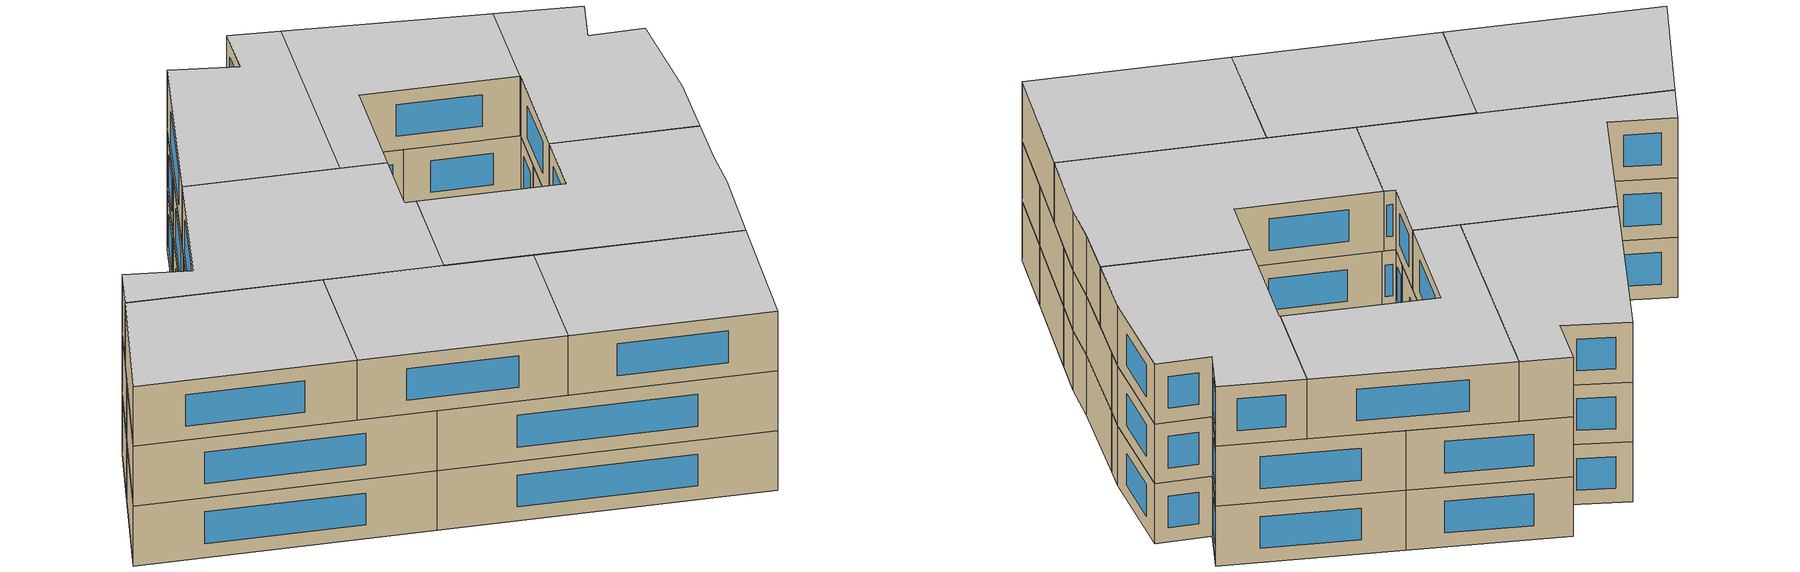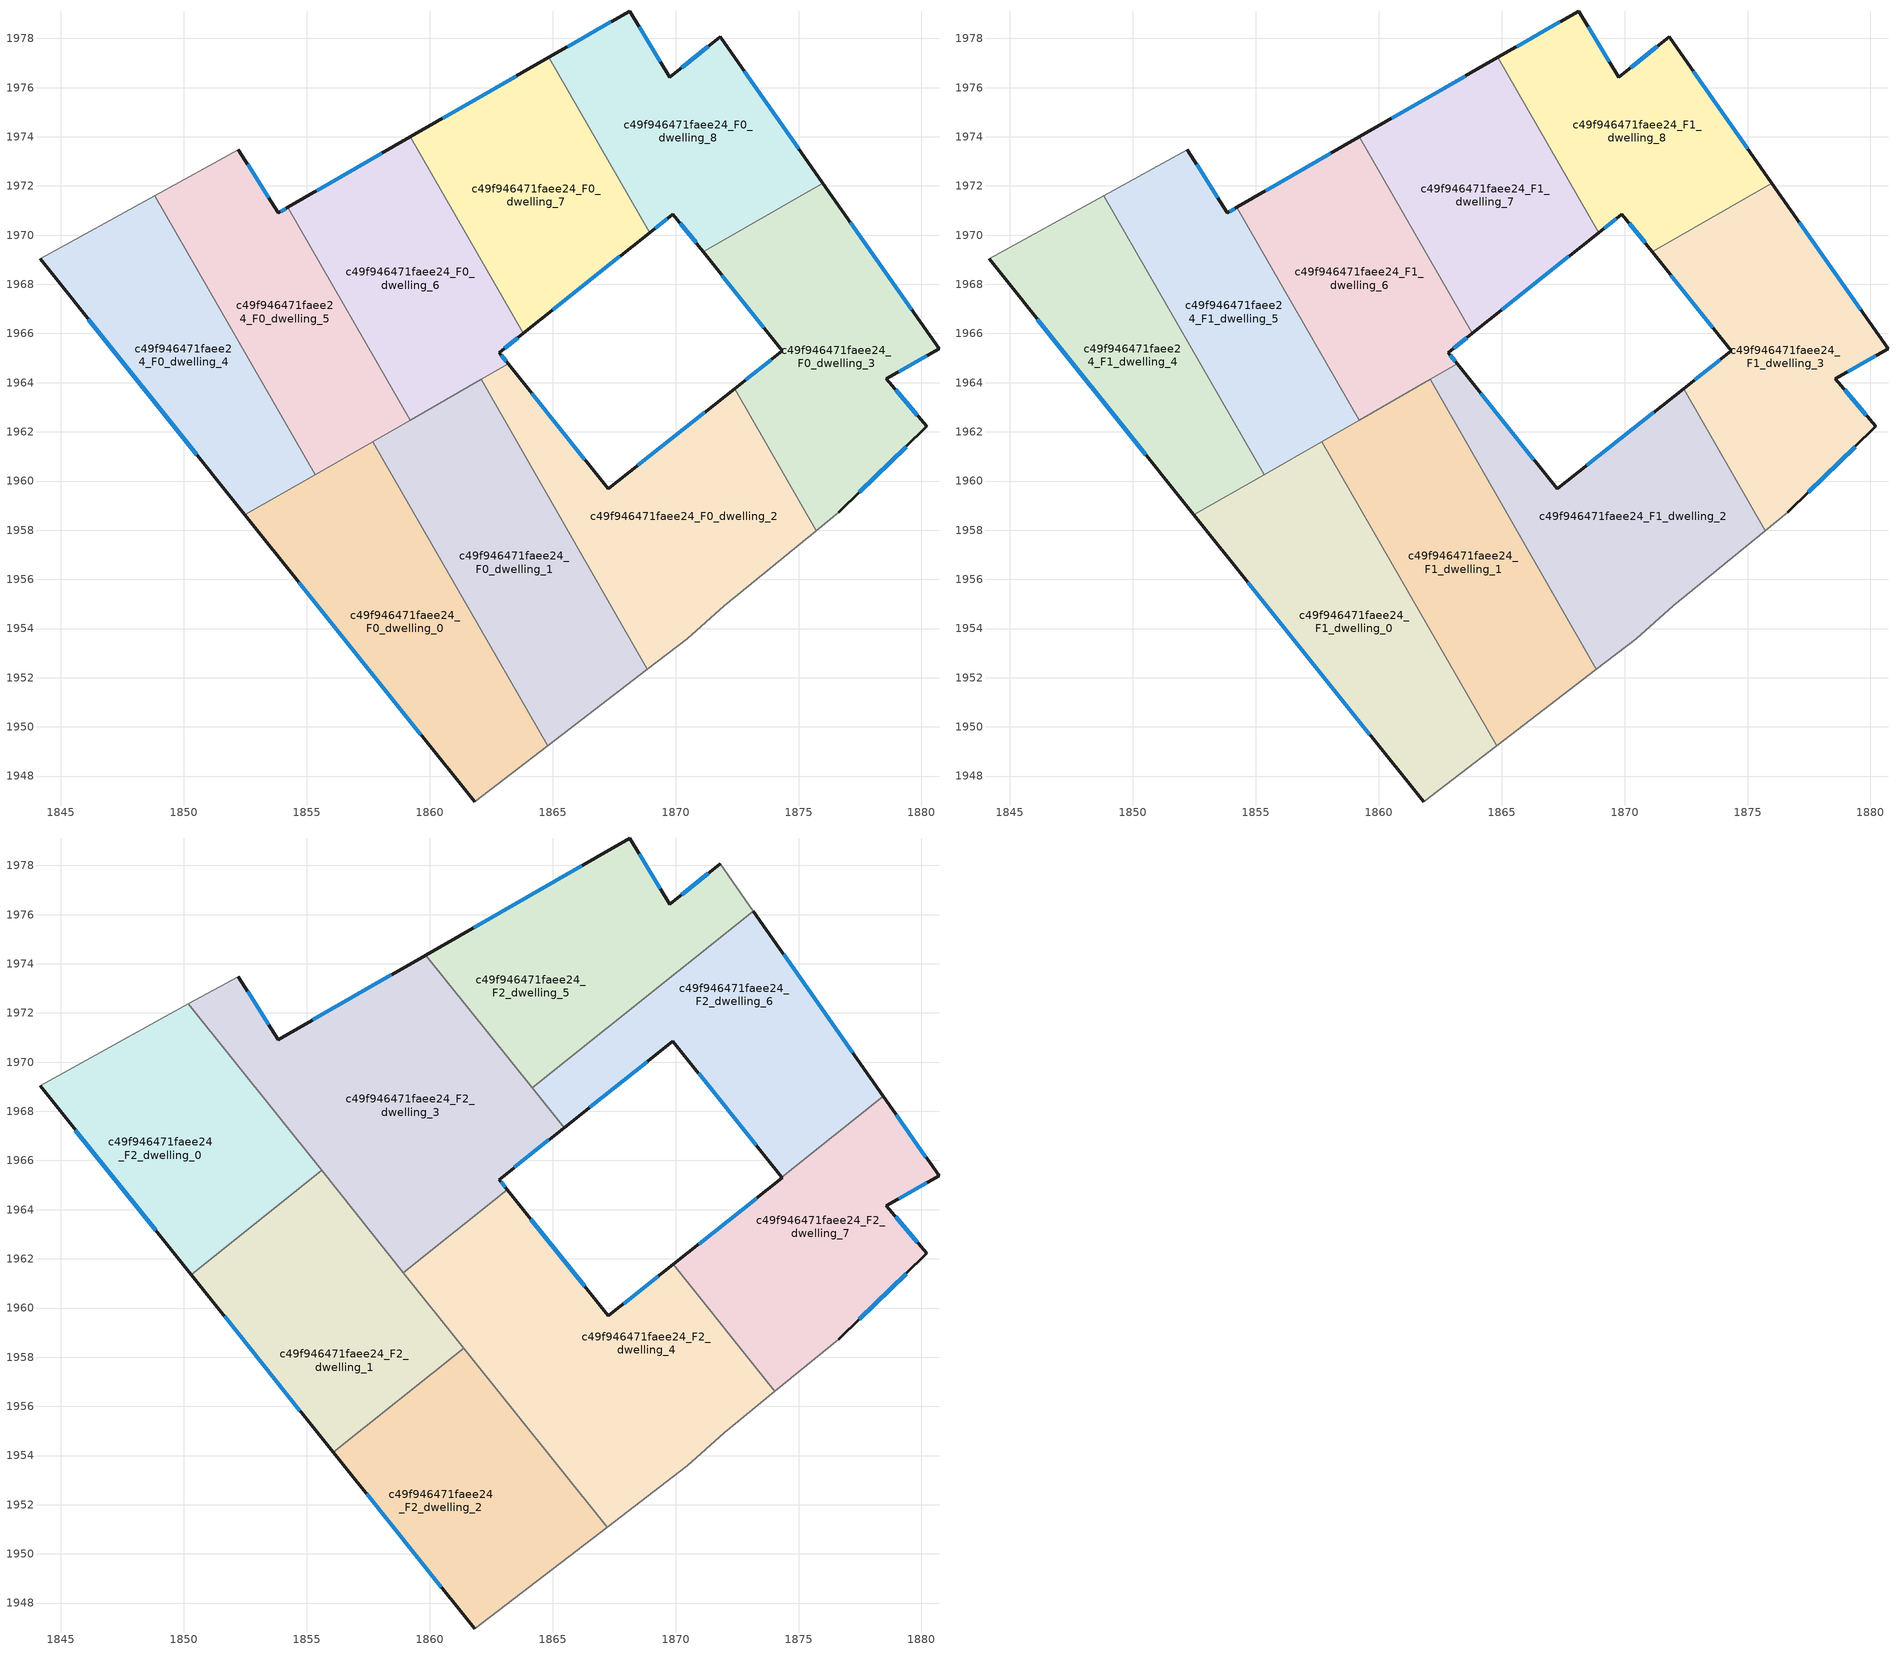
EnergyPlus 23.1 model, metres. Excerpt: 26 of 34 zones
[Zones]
c49f946471faee24_F0_dwelling_0
 floor ground (EU_floor_Construction): 1857.68,1961.6 1864.79,1949.23 1861.83,1946.95 1852.48,1958.62 z0
 wall outside (EU_wall_Construction): 1852.48,1958.62 1861.83,1946.95 z0:3
 wall to c49f946471faee24_F0_dwelling_1 (EU_wall_Construction): 1864.79,1949.23 1857.68,1961.6 z0:3
 wall adiabatic (EU_wall_Construction): 1861.83,1946.95 1864.79,1949.23 z0:3
 wall to c49f946471faee24_F0_dwelling_4 (EU_wall_Construction): 1855.34,1960.26 1852.48,1958.62 z0:3
 wall to c49f946471faee24_F0_dwelling_5 (EU_wall_Construction): 1857.68,1961.6 1855.34,1960.26 z0:3
 window (EU_Window_Construction): 1854.68,1955.88 1859.63,1949.69 z0.7:2.3
c49f946471faee24_F0_dwelling_1
 floor ground (EU_floor_Construction): 1862.09,1964.13 1868.85,1952.35 1864.79,1949.23 1857.68,1961.6 z0
 wall to c49f946471faee24_F0_dwelling_2 (EU_wall_Construction): 1868.85,1952.35 1862.09,1964.13 z0:3
 wall adiabatic (EU_wall_Construction): 1864.79,1949.23 1868.85,1952.35 z0:3
 wall to c49f946471faee24_F0_dwelling_6 (EU_wall_Construction): 1862.09,1964.13 1859.2,1962.48 z0:3
 wall to c49f946471faee24_F0_dwelling_5 (EU_wall_Construction): 1859.2,1962.48 1857.68,1961.6 z0:3
c49f946471faee24_F0_dwelling_2
 floor ground (EU_floor_Construction): 1872.4,1963.75 1875.71,1957.97 1871.98,1954.93 1870.47,1953.59 1868.85,1952.35 1862.09,1964.13 1863.19,1964.77 1867.27,1959.68 z0
 wall outside (EU_wall_Construction): 1872.4,1963.75 1867.27,1959.68 1863.19,1964.77 z0:3
 wall to c49f946471faee24_F0_dwelling_3 (EU_wall_Construction): 1875.71,1957.97 1872.4,1963.75 z0:3
 wall adiabatic (EU_wall_Construction): 1868.85,1952.35 1870.47,1953.59 1871.98,1954.93 1875.71,1957.97 z0:3
 wall to c49f946471faee24_F0_dwelling_6 (EU_wall_Construction): 1863.19,1964.77 1862.09,1964.13 z0:3
 window (EU_Window_Construction): 1866.31,1960.87 1864.15,1963.57 / 1871.19,1962.79 1868.47,1960.63 z0.7:2.3
c49f946471faee24_F0_dwelling_3
 floor ground (EU_floor_Construction): 1875.99,1972.12 1880.71,1965.38 1878.57,1964.17 1880.21,1962.22 1876.63,1958.72 1875.71,1957.97 1872.4,1963.75 1874.34,1965.29 1871.12,1969.32 z0
 wall outside (EU_wall_Construction): 1871.12,1969.32 1874.34,1965.29 1872.4,1963.75 / 1876.63,1958.72 1880.21,1962.22 1878.57,1964.17 1880.71,1965.38 1875.99,1972.12 z0:3
 wall adiabatic (EU_wall_Construction): 1875.71,1957.97 1876.63,1958.72 z0:3
 wall to c49f946471faee24_F0_dwelling_8 (EU_wall_Construction): 1875.99,1972.12 1871.12,1969.32 z0:3
 window (EU_Window_Construction): 1873.89,1964.93 1872.85,1964.11 / 1871.88,1968.38 1873.59,1966.24 / 1879.6,1966.96 1877.1,1970.53 / 1879.07,1964.45 1880.21,1965.1 / 1879.83,1962.68 1878.95,1963.71 / 1877.47,1959.54 1879.37,1961.4 z0.7:2.3
c49f946471faee24_F0_dwelling_4
 floor ground (EU_floor_Construction): 1848.82,1971.61 1855.34,1960.26 1852.48,1958.62 1844.15,1969.04 z0
 wall outside (EU_wall_Construction): 1844.15,1969.04 1852.48,1958.62 z0:3
 wall to c49f946471faee24_F0_dwelling_5 (EU_wall_Construction): 1855.34,1960.26 1848.82,1971.61 z0:3
 wall adiabatic (EU_wall_Construction): 1848.82,1971.61 1844.15,1969.04 z0:3
 window (EU_Window_Construction): 1846.1,1966.59 1850.53,1961.06 z0.7:2.3
c49f946471faee24_F0_dwelling_5
 floor ground (EU_floor_Construction): 1854.23,1971.13 1859.2,1962.47 1855.34,1960.26 1848.82,1971.61 1852.21,1973.48 1853.84,1970.91 z0
 wall outside (EU_wall_Construction): 1854.23,1971.13 1853.84,1970.91 1852.21,1973.48 z0:3
 wall adiabatic (EU_wall_Construction): 1852.21,1973.48 1848.82,1971.61 z0:3
 wall to c49f946471faee24_F0_dwelling_6 (EU_wall_Construction): 1859.2,1962.47 1854.23,1971.13 z0:3
 window (EU_Window_Construction): 1853.46,1971.51 1852.59,1972.88 / 1854.14,1971.08 1853.93,1970.96 z0.7:2.3
c49f946471faee24_F0_dwelling_6
 floor ground (EU_floor_Construction): 1859.22,1974 1863.8,1966.01 1862.82,1965.22 1863.19,1964.77 1859.2,1962.47 1854.23,1971.13 z0
 wall outside (EU_wall_Construction): 1863.19,1964.77 1862.82,1965.22 1863.8,1966.01 / 1859.22,1974 1854.23,1971.13 z0:3
 wall to c49f946471faee24_F0_dwelling_7 (EU_wall_Construction): 1863.8,1966.01 1859.22,1974 z0:3
 window (EU_Window_Construction): 1863.1,1964.87 1862.91,1965.12 / 1858.04,1973.32 1855.4,1971.81 / 1863.05,1965.41 1863.57,1965.82 z0.7:2.3
c49f946471faee24_F0_dwelling_7
 floor ground (EU_floor_Construction): 1864.85,1977.23 1868.94,1970.1 1863.8,1966.01 1859.22,1974 z0
 wall outside (EU_wall_Construction): 1864.85,1977.23 1859.22,1974 / 1863.8,1966.01 1868.94,1970.1 z0:3
 wall to c49f946471faee24_F0_dwelling_8 (EU_wall_Construction): 1868.94,1970.1 1864.85,1977.23 z0:3
 window (EU_Window_Construction): 1863.52,1976.47 1860.54,1974.75 / 1865.01,1966.97 1867.74,1969.14 z0.7:2.3
c49f946471faee24_F0_dwelling_8
 floor ground (EU_floor_Construction): 1871.81,1978.07 1875.99,1972.12 1871.12,1969.32 1869.89,1970.85 1868.94,1970.1 1864.85,1977.23 1868.13,1979.12 1869.76,1976.43 z0
 wall outside (EU_wall_Construction): 1875.99,1972.12 1871.81,1978.07 1869.76,1976.43 1868.13,1979.12 1864.85,1977.23 / 1868.94,1970.1 1869.89,1970.85 1871.12,1969.32 z0:3
 window (EU_Window_Construction): 1875.01,1973.51 1872.79,1976.67 / 1870.18,1970.49 1870.83,1969.68 / 1869.17,1970.27 1869.67,1970.68 / 1867.36,1978.67 1865.62,1977.67 / 1869.38,1977.06 1868.51,1978.48 / 1871.33,1977.68 1870.24,1976.81 z0.7:2.3
c49f946471faee24_F1_dwelling_0
 floor to c49f946471faee24_F0_dwelling_0 (EU_floor_Construction): 1857.68,1961.6 1864.79,1949.23 1861.83,1946.95 1852.48,1958.62 z3
 wall outside (EU_wall_Construction): 1852.48,1958.62 1861.83,1946.95 z3:6
 wall to c49f946471faee24_F1_dwelling_1 (EU_wall_Construction): 1864.79,1949.23 1857.68,1961.6 z3:6
 wall adiabatic (EU_wall_Construction): 1861.83,1946.95 1864.79,1949.23 z3:6
 wall to c49f946471faee24_F1_dwelling_4 (EU_wall_Construction): 1855.34,1960.26 1852.48,1958.62 z3:6
 wall to c49f946471faee24_F1_dwelling_5 (EU_wall_Construction): 1857.68,1961.6 1855.34,1960.26 z3:6
 window (EU_Window_Construction): 1854.68,1955.88 1859.63,1949.69 z3.7:5.3
c49f946471faee24_F1_dwelling_1
 floor to c49f946471faee24_F0_dwelling_1 (EU_floor_Construction): 1862.09,1964.13 1868.85,1952.35 1864.79,1949.23 1857.68,1961.6 z3
 wall to c49f946471faee24_F1_dwelling_2 (EU_wall_Construction): 1868.85,1952.35 1862.09,1964.13 z3:6
 wall adiabatic (EU_wall_Construction): 1864.79,1949.23 1868.85,1952.35 z3:6
 wall to c49f946471faee24_F1_dwelling_6 (EU_wall_Construction): 1862.09,1964.13 1859.2,1962.48 z3:6
 wall to c49f946471faee24_F1_dwelling_5 (EU_wall_Construction): 1859.2,1962.48 1857.68,1961.6 z3:6
c49f946471faee24_F1_dwelling_2
 floor to c49f946471faee24_F0_dwelling_2 (EU_floor_Construction): 1872.4,1963.75 1875.71,1957.97 1871.98,1954.93 1870.47,1953.59 1868.85,1952.35 1862.09,1964.13 1863.19,1964.77 1867.27,1959.68 z3
 wall outside (EU_wall_Construction): 1872.4,1963.75 1867.27,1959.68 1863.19,1964.77 z3:6
 wall to c49f946471faee24_F1_dwelling_3 (EU_wall_Construction): 1875.71,1957.97 1872.4,1963.75 z3:6
 wall adiabatic (EU_wall_Construction): 1868.85,1952.35 1870.47,1953.59 1871.98,1954.93 1875.71,1957.97 z3:6
 wall to c49f946471faee24_F1_dwelling_6 (EU_wall_Construction): 1863.19,1964.77 1862.09,1964.13 z3:6
 window (EU_Window_Construction): 1866.31,1960.87 1864.15,1963.57 / 1871.19,1962.79 1868.47,1960.63 z3.7:5.3
c49f946471faee24_F1_dwelling_3
 floor to c49f946471faee24_F0_dwelling_3 (EU_floor_Construction): 1875.99,1972.12 1880.71,1965.38 1878.57,1964.17 1880.21,1962.22 1876.63,1958.72 1875.71,1957.97 1872.4,1963.75 1874.34,1965.29 1871.12,1969.32 z3
 wall outside (EU_wall_Construction): 1871.12,1969.32 1874.34,1965.29 1872.4,1963.75 / 1876.63,1958.72 1880.21,1962.22 1878.57,1964.17 1880.71,1965.38 1875.99,1972.12 z3:6
 wall adiabatic (EU_wall_Construction): 1875.71,1957.97 1876.63,1958.72 z3:6
 wall to c49f946471faee24_F1_dwelling_8 (EU_wall_Construction): 1875.99,1972.12 1871.12,1969.32 z3:6
 window (EU_Window_Construction): 1873.89,1964.93 1872.85,1964.11 / 1871.88,1968.38 1873.59,1966.24 / 1879.6,1966.96 1877.1,1970.53 / 1879.07,1964.45 1880.21,1965.1 / 1879.83,1962.68 1878.95,1963.71 / 1877.47,1959.54 1879.37,1961.4 z3.7:5.3
c49f946471faee24_F1_dwelling_4
 floor to c49f946471faee24_F0_dwelling_4 (EU_floor_Construction): 1848.82,1971.61 1855.34,1960.26 1852.48,1958.62 1844.15,1969.04 z3
 wall outside (EU_wall_Construction): 1844.15,1969.04 1852.48,1958.62 z3:6
 wall to c49f946471faee24_F1_dwelling_5 (EU_wall_Construction): 1855.34,1960.26 1848.82,1971.61 z3:6
 wall adiabatic (EU_wall_Construction): 1848.82,1971.61 1844.15,1969.04 z3:6
 window (EU_Window_Construction): 1846.1,1966.59 1850.53,1961.06 z3.7:5.3
 ceiling adiabatic (EU_roof_Construction): 1855.34,1960.26 1848.82,1971.61 1844.15,1969.04 1852.48,1958.62 z6
c49f946471faee24_F1_dwelling_5
 floor to c49f946471faee24_F0_dwelling_5 (EU_floor_Construction): 1854.23,1971.13 1859.2,1962.47 1855.34,1960.26 1848.82,1971.61 1852.21,1973.48 1853.84,1970.91 z3
 wall outside (EU_wall_Construction): 1854.23,1971.13 1853.84,1970.91 1852.21,1973.48 z3:6
 wall adiabatic (EU_wall_Construction): 1852.21,1973.48 1848.82,1971.61 z3:6
 wall to c49f946471faee24_F1_dwelling_6 (EU_wall_Construction): 1859.2,1962.47 1854.23,1971.13 z3:6
 window (EU_Window_Construction): 1853.46,1971.51 1852.59,1972.88 / 1854.14,1971.08 1853.93,1970.96 z3.7:5.3
c49f946471faee24_F1_dwelling_6
 floor to c49f946471faee24_F0_dwelling_6 (EU_floor_Construction): 1859.22,1974 1863.8,1966.01 1862.82,1965.22 1863.19,1964.77 1859.2,1962.47 1854.23,1971.13 z3
 wall outside (EU_wall_Construction): 1863.19,1964.77 1862.82,1965.22 1863.8,1966.01 / 1859.22,1974 1854.23,1971.13 z3:6
 wall to c49f946471faee24_F1_dwelling_7 (EU_wall_Construction): 1863.8,1966.01 1859.22,1974 z3:6
 window (EU_Window_Construction): 1863.1,1964.87 1862.91,1965.12 / 1858.04,1973.32 1855.4,1971.81 / 1863.05,1965.41 1863.57,1965.82 z3.7:5.3
c49f946471faee24_F1_dwelling_7
 floor to c49f946471faee24_F0_dwelling_7 (EU_floor_Construction): 1864.85,1977.23 1868.94,1970.1 1863.8,1966.01 1859.22,1974 z3
 wall outside (EU_wall_Construction): 1864.85,1977.23 1859.22,1974 / 1863.8,1966.01 1868.94,1970.1 z3:6
 wall to c49f946471faee24_F1_dwelling_8 (EU_wall_Construction): 1868.94,1970.1 1864.85,1977.23 z3:6
 window (EU_Window_Construction): 1863.52,1976.47 1860.54,1974.75 / 1865.01,1966.97 1867.74,1969.14 z3.7:5.3
c49f946471faee24_F1_dwelling_8
 floor to c49f946471faee24_F0_dwelling_8 (EU_floor_Construction): 1871.81,1978.07 1875.99,1972.12 1871.12,1969.32 1869.89,1970.85 1868.94,1970.1 1864.85,1977.23 1868.13,1979.12 1869.76,1976.43 z3
 wall outside (EU_wall_Construction): 1875.99,1972.12 1871.81,1978.07 1869.76,1976.43 1868.13,1979.12 1864.85,1977.23 / 1868.94,1970.1 1869.89,1970.85 1871.12,1969.32 z3:6
 window (EU_Window_Construction): 1875.01,1973.51 1872.79,1976.67 / 1870.18,1970.49 1870.83,1969.68 / 1869.17,1970.27 1869.67,1970.68 / 1867.36,1978.67 1865.62,1977.67 / 1869.38,1977.06 1868.51,1978.48 / 1871.33,1977.68 1870.24,1976.81 z3.7:5.3
c49f946471faee24_F2_dwelling_0
 floor adiabatic (EU_floor_Construction): 1848.82,1971.61 1853.32,1963.77 1850.3,1961.35 1844.15,1969.04 z6
 floor to c49f946471faee24_F1_dwelling_5 (EU_floor_Construction): 1850.18,1972.37 1855.6,1965.6 1853.32,1963.77 1848.82,1971.61 z6
 wall outside (EU_wall_Construction): 1844.15,1969.04 1850.3,1961.35 z6:9
 wall to c49f946471faee24_F2_dwelling_1 (EU_wall_Construction): 1850.3,1961.35 1855.6,1965.6 z6:9
 wall adiabatic (EU_wall_Construction): 1850.18,1972.37 1844.15,1969.04 z6:9
 wall to c49f946471faee24_F2_dwelling_3 (EU_wall_Construction): 1855.6,1965.6 1850.18,1972.37 z6:9
 window (EU_Window_Construction): 1845.59,1967.23 1848.85,1963.16 z6.7:8.3
 ceiling to c49f946471faee24_F3_dwelling_0 (EU_floor_Construction): 1855.6,1965.6 1850.18,1972.37 1844.15,1969.04 1850.3,1961.35 z9
c49f946471faee24_F2_dwelling_1
 floor to c49f946471faee24_F1_dwelling_5 (EU_floor_Construction): 1855.6,1965.6 1858.45,1962.04 1855.34,1960.26 1853.32,1963.77 z6
 floor to c49f946471faee24_F1_dwelling_0 (EU_floor_Construction): 1857.68,1961.6 1860.12,1957.36 1856.08,1954.12 1852.48,1958.62 z6
 floor adiabatic (EU_floor_Construction): 1853.32,1963.77 1855.34,1960.26 1852.48,1958.62 1850.3,1961.35 z6
 floor to c49f946471faee24_F1_dwelling_1 (EU_floor_Construction): 1858.45,1962.04 1861.38,1958.37 1860.12,1957.36 1857.68,1961.6 z6
 wall outside (EU_wall_Construction): 1850.3,1961.35 1856.08,1954.12 z6:9
 wall to c49f946471faee24_F2_dwelling_2 (EU_wall_Construction): 1856.08,1954.12 1861.39,1958.37 z6:9
 wall to c49f946471faee24_F2_dwelling_4 (EU_wall_Construction): 1861.39,1958.37 1858.93,1961.44 z6:9
 wall to c49f946471faee24_F2_dwelling_3 (EU_wall_Construction): 1858.93,1961.44 1855.6,1965.6 z6:9
 window (EU_Window_Construction): 1851.65,1959.65 1854.72,1955.82 z6.7:8.3
 ceiling to c49f946471faee24_F3_dwelling_1 (EU_floor_Construction): 1861.39,1958.37 1855.6,1965.6 1850.3,1961.35 1856.08,1954.12 z9
c49f946471faee24_F2_dwelling_2
 floor to c49f946471faee24_F1_dwelling_0 (EU_floor_Construction): 1860.12,1957.36 1864.79,1949.23 1861.83,1946.95 1856.08,1954.12 z6
 floor to c49f946471faee24_F1_dwelling_1 (EU_floor_Construction): 1861.38,1958.37 1867.21,1951.09 1864.79,1949.23 1860.12,1957.36 z6
 wall outside (EU_wall_Construction): 1856.08,1954.12 1861.83,1946.95 z6:9
 wall adiabatic (EU_wall_Construction): 1861.83,1946.95 1867.21,1951.09 z6:9
 wall to c49f946471faee24_F2_dwelling_4 (EU_wall_Construction): 1867.21,1951.09 1861.39,1958.37 z6:9
 window (EU_Window_Construction): 1857.43,1952.44 1860.48,1948.63 z6.7:8.3
 ceiling to c49f946471faee24_F3_dwelling_2 (EU_floor_Construction): 1867.21,1951.09 1861.39,1958.37 1856.08,1954.12 1861.83,1946.95 z9
c49f946471faee24_F2_dwelling_3
 floor to c49f946471faee24_F1_dwelling_6 (EU_floor_Construction): 1859.22,1974 1863.8,1966.01 1862.82,1965.22 1863.15,1964.82 1862.81,1964.55 1859.2,1962.47 1854.23,1971.13 z6
 floor to c49f946471faee24_F1_dwelling_7 (EU_floor_Construction): 1859.84,1974.36 1865.46,1967.33 1863.8,1966.01 1859.22,1974 z6
 floor to c49f946471faee24_F1_dwelling_1 (EU_floor_Construction): 1862.09,1964.13 1862.15,1964.02 1858.93,1961.44 1858.44,1962.04 z6
 floor to c49f946471faee24_F1_dwelling_5 (EU_floor_Construction): 1854.23,1971.13 1859.2,1962.48 1858.45,1962.04 1850.18,1972.37 1852.21,1973.48 1853.84,1970.91 z6
 floor to c49f946471faee24_F1_dwelling_2 (EU_floor_Construction): 1862.81,1964.55 1862.15,1964.02 1862.09,1964.13 z6
 wall outside (EU_wall_Construction): 1863.15,1964.82 1862.82,1965.22 1865.46,1967.33 / 1859.84,1974.36 1853.84,1970.91 1852.21,1973.48 z6:9
 wall to c49f946471faee24_F2_dwelling_4 (EU_wall_Construction): 1858.93,1961.44 1863.15,1964.82 z6:9
 wall adiabatic (EU_wall_Construction): 1852.21,1973.48 1850.18,1972.37 z6:9
 wall to c49f946471faee24_F2_dwelling_5 (EU_wall_Construction): 1864.17,1968.95 1859.84,1974.36 z6:9
 wall to c49f946471faee24_F2_dwelling_6 (EU_wall_Construction): 1865.46,1967.33 1864.17,1968.95 z6:9
 window (EU_Window_Construction): 1863.07,1964.91 1862.9,1965.13 / 1853.46,1971.51 1852.59,1972.88 / 1858.43,1973.55 1855.25,1971.72 / 1863.44,1965.72 1864.84,1966.83 z6.7:8.3
 ceiling to c49f946471faee24_F3_dwelling_3 (EU_floor_Construction): 1863.15,1964.82 1862.82,1965.22 1865.46,1967.33 1859.84,1974.36 1853.84,1970.91 1852.21,1973.48 1850.18,1972.37 1858.93,1961.44 z9
c49f946471faee24_F2_dwelling_4
 floor to c49f946471faee24_F1_dwelling_1 (EU_floor_Construction): 1862.15,1964.02 1868.85,1952.35 1867.21,1951.09 1858.93,1961.44 z6
 floor to c49f946471faee24_F1_dwelling_2 (EU_floor_Construction): 1869.91,1961.77 1874.04,1956.61 1871.98,1954.93 1870.47,1953.59 1868.85,1952.35 1862.15,1964.02 1862.81,1964.55 1863.19,1964.77 1867.27,1959.68 z6
 floor to c49f946471faee24_F1_dwelling_6 (EU_floor_Construction): 1863.15,1964.82 1863.19,1964.77 1862.81,1964.55 z6
 wall outside (EU_wall_Construction): 1869.91,1961.77 1867.27,1959.68 1863.15,1964.82 z6:9
 wall adiabatic (EU_wall_Construction): 1867.21,1951.09 1870.47,1953.59 1871.98,1954.93 1874.04,1956.61 z6:9
 wall to c49f946471faee24_F2_dwelling_7 (EU_wall_Construction): 1874.04,1956.61 1869.91,1961.77 z6:9
 window (EU_Window_Construction): 1866.3,1960.88 1864.12,1963.61 / 1869.29,1961.28 1867.89,1960.17 z6.7:8.3
 ceiling to c49f946471faee24_F3_dwelling_4 (EU_floor_Construction): 1870.47,1953.59 1871.98,1954.93 1874.04,1956.61 1869.91,1961.77 1867.27,1959.68 1863.15,1964.82 1858.93,1961.44 1867.21,1951.09 z9
c49f946471faee24_F2_dwelling_5
 floor to c49f946471faee24_F1_dwelling_7 (EU_floor_Construction): 1864.85,1977.23 1867.89,1971.93 1864.17,1968.95 1859.84,1974.36 z6
 floor to c49f946471faee24_F1_dwelling_8 (EU_floor_Construction): 1871.81,1978.07 1873.16,1976.15 1867.89,1971.93 1864.85,1977.23 1868.13,1979.12 1869.76,1976.43 z6
 wall outside (EU_wall_Construction): 1871.81,1978.07 1869.76,1976.43 1868.13,1979.12 1859.84,1974.36 z6:9
 wall to c49f946471faee24_F2_dwelling_6 (EU_wall_Construction): 1864.17,1968.95 1873.16,1976.15 z6:9
 wall adiabatic (EU_wall_Construction): 1873.16,1976.15 1871.81,1978.07 z6:9
 window (EU_Window_Construction): 1866.19,1978 1861.79,1975.47 / 1869.38,1977.06 1868.51,1978.48 / 1871.33,1977.68 1870.24,1976.81 z6.7:8.3
 ceiling to c49f946471faee24_F3_dwelling_5 (EU_floor_Construction): 1873.16,1976.15 1871.81,1978.07 1869.76,1976.43 1868.13,1979.12 1859.84,1974.36 1864.17,1968.95 z9
c49f946471faee24_F2_dwelling_6
 floor to c49f946471faee24_F1_dwelling_8 (EU_floor_Construction): 1873.16,1976.15 1875.99,1972.12 1871.12,1969.32 1869.89,1970.85 1868.94,1970.1 1867.89,1971.93 z6
 floor to c49f946471faee24_F1_dwelling_3 (EU_floor_Construction): 1875.99,1972.12 1878.44,1968.62 1874.32,1965.32 1871.12,1969.32 z6
 floor to c49f946471faee24_F1_dwelling_7 (EU_floor_Construction): 1867.89,1971.93 1868.94,1970.1 1865.46,1967.33 1864.17,1968.95 z6
 wall outside (EU_wall_Construction): 1865.46,1967.33 1869.89,1970.85 1874.32,1965.32 / 1878.44,1968.62 1873.16,1976.15 z6:9
 wall to c49f946471faee24_F2_dwelling_7 (EU_wall_Construction): 1874.32,1965.32 1878.44,1968.62 z6:9
 window (EU_Window_Construction): 1866.5,1968.16 1868.85,1970.03 / 1877.2,1970.39 1874.4,1974.38 / 1870.93,1969.56 1873.28,1966.62 z6.7:8.3
 ceiling to c49f946471faee24_F3_dwelling_6 (EU_floor_Construction): 1878.44,1968.62 1873.16,1976.15 1864.17,1968.95 1865.46,1967.33 1869.89,1970.85 1874.32,1965.32 z9
c49f946471faee24_F2_dwelling_7
 floor to c49f946471faee24_F1_dwelling_2 (EU_floor_Construction): 1872.4,1963.75 1875.71,1957.97 1874.04,1956.61 1869.91,1961.77 z6
 floor to c49f946471faee24_F1_dwelling_3 (EU_floor_Construction): 1878.44,1968.62 1880.71,1965.38 1878.57,1964.17 1880.21,1962.22 1876.63,1958.72 1875.71,1957.97 1872.4,1963.75 1874.34,1965.29 1874.32,1965.32 z6
 wall outside (EU_wall_Construction): 1876.63,1958.72 1880.21,1962.22 1878.57,1964.17 1880.71,1965.38 1878.44,1968.62 / 1874.32,1965.32 1874.34,1965.29 1869.91,1961.77 z6:9
 wall adiabatic (EU_wall_Construction): 1874.04,1956.61 1876.63,1958.72 z6:9
 window (EU_Window_Construction): 1877.47,1959.54 1879.37,1961.4 / 1873.3,1964.47 1870.95,1962.6 / 1880.18,1966.14 1878.98,1967.86 / 1879.07,1964.45 1880.21,1965.1 / 1879.83,1962.68 1878.95,1963.71 z6.7:8.3
 ceiling to c49f946471faee24_F3_dwelling_7 (EU_floor_Construction): 1876.63,1958.72 1880.21,1962.22 1878.57,1964.17 1880.71,1965.38 1878.44,1968.62 1874.32,1965.32 1874.34,1965.29 1869.91,1961.77 1874.04,1956.61 z9
[Building]
EU S2 Campaign: North Axis=0; Terrain=City; Solar Distribution=FullExterior
[Site:Location]
Budapest.Ferenc.Liszt.Intl.AP: Latitude=47.437; Longitude=19.256; Time Zone=1; Elevation=185
[SizingPeriod:WeatherFileDays]
AnnualSizingPeriod: Begin Month=1; Begin Day of Month=1; End Month=12; End Day of Month=31; Day of Week for Start Day=Monday; Use Weather File Daylight Saving Period=No; Use Weather File Rain and Snow Indicators=No
[MATERIAL]
EU_InternalMass_Material: Roughness=MediumRough; Thickness=0.1; Conductivity=1; Density=1800; Specific Heat=900; Thermal Absorptance=0.9; Solar Absorptance=0.7; Visible Absorptance=0.7
[MATERIAL:NOMASS] Roughness=MediumRough; Thermal Absorptance=0.9; Solar Absorptance=0.7; Visible Absorptance=0.7
Name | Thermal Resistance
EU_wall_NoMass | 0.832559
EU_roof_NoMass | 1.39638
EU_floor_NoMass | 0.872794
[WINDOWMATERIAL:SIMPLEGLAZINGSYSTEM]
EU_Window_SimpleGlazing: UFactor=2.79869; Solar Heat Gain Coefficient=0.75; Visible Transmittance=0.75
[CONSTRUCTION]
EU_wall_Construction: EU_wall_NoMass
EU_roof_Construction: EU_roof_NoMass
EU_floor_Construction: EU_floor_NoMass
EU_Window_Construction: EU_Window_SimpleGlazing
EU_InternalMass_Construction: EU_InternalMass_Material
[ZONE] Type=1; Multiplier=1; Ceiling Height=autocalculate; Floor Area=autocalculate; Part of Total Floor Area=Yes
Name | Volume
c49f946471faee24_F0_dwelling_0; c49f946471faee24_F1_dwelling_0 | 212.227
c49f946471faee24_F2_dwelling_0 | 188.648
c49f946471faee24_F0_dwelling_1; c49f946471faee24_F1_dwelling_1 | 212.236
c49f946471faee24_F2_dwelling_1 | 188.671
c49f946471faee24_F0_dwelling_2; c49f946471faee24_F1_dwelling_2 | 212.252
c49f946471faee24_F2_dwelling_2 | 188.664
c49f946471faee24_F0_dwelling_3; c49f946471faee24_F1_dwelling_3 | 212.229
c49f946471faee24_F2_dwelling_3 | 282.994
c49f946471faee24_F0_dwelling_4; c49f946471faee24_F1_dwelling_4 | 169.808
c49f946471faee24_F2_dwelling_4 | 283.001
c49f946471faee24_F0_dwelling_5; c49f946471faee24_F1_dwelling_5 | 169.803
c49f946471faee24_F2_dwelling_5 | 188.65
c49f946471faee24_F0_dwelling_6; c49f946471faee24_F1_dwelling_6 | 169.793
c49f946471faee24_F2_dwelling_6 | 188.66
c49f946471faee24_F0_dwelling_7; c49f946471faee24_F1_dwelling_7 | 169.799
c49f946471faee24_F2_dwelling_7 | 188.652
c49f946471faee24_F0_dwelling_8; c49f946471faee24_F1_dwelling_8 | 169.783
[INTERNALMASS] Construction=EU_InternalMass_Construction
Name | Zone or ZoneList | Surface Area
c49f946471faee24_F0_dwelling_0_EU_InternalMass | c49f946471faee24_F0_dwelling_0 | 70.7425
c49f946471faee24_F0_dwelling_1_EU_InternalMass | c49f946471faee24_F0_dwelling_1 | 70.7455
c49f946471faee24_F0_dwelling_2_EU_InternalMass | c49f946471faee24_F0_dwelling_2 | 70.7506
c49f946471faee24_F0_dwelling_3_EU_InternalMass | c49f946471faee24_F0_dwelling_3 | 70.7429
c49f946471faee24_F0_dwelling_4_EU_InternalMass | c49f946471faee24_F0_dwelling_4 | 56.6026
c49f946471faee24_F0_dwelling_5_EU_InternalMass | c49f946471faee24_F0_dwelling_5 | 56.6008
c49f946471faee24_F0_dwelling_6_EU_InternalMass | c49f946471faee24_F0_dwelling_6 | 56.5978
c49f946471faee24_F0_dwelling_7_EU_InternalMass | c49f946471faee24_F0_dwelling_7 | 56.5996
c49f946471faee24_F0_dwelling_8_EU_InternalMass | c49f946471faee24_F0_dwelling_8 | 56.5944
c49f946471faee24_F1_dwelling_0_EU_InternalMass | c49f946471faee24_F1_dwelling_0 | 70.7425
c49f946471faee24_F1_dwelling_1_EU_InternalMass | c49f946471faee24_F1_dwelling_1 | 70.7455
c49f946471faee24_F1_dwelling_2_EU_InternalMass | c49f946471faee24_F1_dwelling_2 | 70.7506
c49f946471faee24_F1_dwelling_3_EU_InternalMass | c49f946471faee24_F1_dwelling_3 | 70.7429
c49f946471faee24_F1_dwelling_4_EU_InternalMass | c49f946471faee24_F1_dwelling_4 | 56.6026
c49f946471faee24_F1_dwelling_5_EU_InternalMass | c49f946471faee24_F1_dwelling_5 | 56.6008
c49f946471faee24_F1_dwelling_6_EU_InternalMass | c49f946471faee24_F1_dwelling_6 | 56.5978
c49f946471faee24_F1_dwelling_7_EU_InternalMass | c49f946471faee24_F1_dwelling_7 | 56.5996
c49f946471faee24_F1_dwelling_8_EU_InternalMass | c49f946471faee24_F1_dwelling_8 | 56.5944
c49f946471faee24_F2_dwelling_0_EU_InternalMass | c49f946471faee24_F2_dwelling_0 | 62.8829
c49f946471faee24_F2_dwelling_1_EU_InternalMass | c49f946471faee24_F2_dwelling_1 | 62.8903
c49f946471faee24_F2_dwelling_2_EU_InternalMass | c49f946471faee24_F2_dwelling_2 | 62.8881
c49f946471faee24_F2_dwelling_3_EU_InternalMass | c49f946471faee24_F2_dwelling_3 | 94.3314
c49f946471faee24_F2_dwelling_4_EU_InternalMass | c49f946471faee24_F2_dwelling_4 | 94.3338
c49f946471faee24_F2_dwelling_5_EU_InternalMass | c49f946471faee24_F2_dwelling_5 | 62.8832
c49f946471faee24_F2_dwelling_6_EU_InternalMass | c49f946471faee24_F2_dwelling_6 | 62.8865
c49f946471faee24_F2_dwelling_7_EU_InternalMass | c49f946471faee24_F2_dwelling_7 | 62.8842
[OTHEREQUIPMENT] Fuel Type=Electricity; Design Level Calculation Method=Watts/Area; Power per Zone Floor Area=1; Fraction Latent=0; Fraction Radiant=0; Fraction Lost=0; Carbon Dioxide Generation Rate=0; EndUse Subcategory=EU_Step8_InternalGains
Name | Zone or ZoneList or Space or SpaceList | Schedule
EU_Step8_InternalGain_c49f946471faee24_F0_dwelling_0_f000 | c49f946471faee24_F0_dwelling_0 | EU_Step8_GainSchedule_c49f946471faee24_F0_dwelling_0_f000
EU_Step8_InternalGain_c49f946471faee24_F0_dwelling_1_f000 | c49f946471faee24_F0_dwelling_1 | EU_Step8_GainSchedule_c49f946471faee24_F0_dwelling_1_f000
EU_Step8_InternalGain_c49f946471faee24_F0_dwelling_2_f000 | c49f946471faee24_F0_dwelling_2 | EU_Step8_GainSchedule_c49f946471faee24_F0_dwelling_2_f000
EU_Step8_InternalGain_c49f946471faee24_F0_dwelling_3_f000 | c49f946471faee24_F0_dwelling_3 | EU_Step8_GainSchedule_c49f946471faee24_F0_dwelling_3_f000
EU_Step8_InternalGain_c49f946471faee24_F0_dwelling_4_f000 | c49f946471faee24_F0_dwelling_4 | EU_Step8_GainSchedule_c49f946471faee24_F0_dwelling_4_f000
EU_Step8_InternalGain_c49f946471faee24_F0_dwelling_5_f000 | c49f946471faee24_F0_dwelling_5 | EU_Step8_GainSchedule_c49f946471faee24_F0_dwelling_5_f000
EU_Step8_InternalGain_c49f946471faee24_F0_dwelling_6_f000 | c49f946471faee24_F0_dwelling_6 | EU_Step8_GainSchedule_c49f946471faee24_F0_dwelling_6_f000
EU_Step8_InternalGain_c49f946471faee24_F0_dwelling_7_f000 | c49f946471faee24_F0_dwelling_7 | EU_Step8_GainSchedule_c49f946471faee24_F0_dwelling_7_f000
EU_Step8_InternalGain_c49f946471faee24_F0_dwelling_8_f000 | c49f946471faee24_F0_dwelling_8 | EU_Step8_GainSchedule_c49f946471faee24_F0_dwelling_8_f000
EU_Step8_InternalGain_c49f946471faee24_F1_dwelling_0_f000 | c49f946471faee24_F1_dwelling_0 | EU_Step8_GainSchedule_c49f946471faee24_F1_dwelling_0_f000
EU_Step8_InternalGain_c49f946471faee24_F1_dwelling_1_f000 | c49f946471faee24_F1_dwelling_1 | EU_Step8_GainSchedule_c49f946471faee24_F1_dwelling_1_f000
EU_Step8_InternalGain_c49f946471faee24_F1_dwelling_2_f000 | c49f946471faee24_F1_dwelling_2 | EU_Step8_GainSchedule_c49f946471faee24_F1_dwelling_2_f000
EU_Step8_InternalGain_c49f946471faee24_F1_dwelling_3_f000 | c49f946471faee24_F1_dwelling_3 | EU_Step8_GainSchedule_c49f946471faee24_F1_dwelling_3_f000
EU_Step8_InternalGain_c49f946471faee24_F1_dwelling_4_f000 | c49f946471faee24_F1_dwelling_4 | EU_Step8_GainSchedule_c49f946471faee24_F1_dwelling_4_f000
EU_Step8_InternalGain_c49f946471faee24_F1_dwelling_5_f000 | c49f946471faee24_F1_dwelling_5 | EU_Step8_GainSchedule_c49f946471faee24_F1_dwelling_5_f000
EU_Step8_InternalGain_c49f946471faee24_F1_dwelling_6_f000 | c49f946471faee24_F1_dwelling_6 | EU_Step8_GainSchedule_c49f946471faee24_F1_dwelling_6_f000
EU_Step8_InternalGain_c49f946471faee24_F1_dwelling_7_f000 | c49f946471faee24_F1_dwelling_7 | EU_Step8_GainSchedule_c49f946471faee24_F1_dwelling_7_f000
EU_Step8_InternalGain_c49f946471faee24_F1_dwelling_8_f000 | c49f946471faee24_F1_dwelling_8 | EU_Step8_GainSchedule_c49f946471faee24_F1_dwelling_8_f000
EU_Step8_InternalGain_c49f946471faee24_F2_dwelling_0_f000 | c49f946471faee24_F2_dwelling_0 | EU_Step8_GainSchedule_c49f946471faee24_F2_dwelling_0_f000
EU_Step8_InternalGain_c49f946471faee24_F2_dwelling_1_f000 | c49f946471faee24_F2_dwelling_1 | EU_Step8_GainSchedule_c49f946471faee24_F2_dwelling_1_f000
EU_Step8_InternalGain_c49f946471faee24_F2_dwelling_2_f000 | c49f946471faee24_F2_dwelling_2 | EU_Step8_GainSchedule_c49f946471faee24_F2_dwelling_2_f000
EU_Step8_InternalGain_c49f946471faee24_F2_dwelling_3_f000 | c49f946471faee24_F2_dwelling_3 | EU_Step8_GainSchedule_c49f946471faee24_F2_dwelling_3_f000
EU_Step8_InternalGain_c49f946471faee24_F2_dwelling_4_f000 | c49f946471faee24_F2_dwelling_4 | EU_Step8_GainSchedule_c49f946471faee24_F2_dwelling_4_f000
EU_Step8_InternalGain_c49f946471faee24_F2_dwelling_5_f000 | c49f946471faee24_F2_dwelling_5 | EU_Step8_GainSchedule_c49f946471faee24_F2_dwelling_5_f000
EU_Step8_InternalGain_c49f946471faee24_F2_dwelling_6_f000 | c49f946471faee24_F2_dwelling_6 | EU_Step8_GainSchedule_c49f946471faee24_F2_dwelling_6_f000
EU_Step8_InternalGain_c49f946471faee24_F2_dwelling_7_f000 | c49f946471faee24_F2_dwelling_7 | EU_Step8_GainSchedule_c49f946471faee24_F2_dwelling_7_f000
[ZONEVENTILATION:DESIGNFLOWRATE] Schedule=EU_AlwaysOn; Design Flow Rate Calculation Method=AirChanges/Hour; Air Changes per Hour=0.475469; Ventilation Type=Natural; Fan Pressure Rise=0; Fan Total Efficiency=1; Constant Term Coefficient=1; Temperature Term Coefficient=0; Velocity Term Coefficient=0; Velocity Squared Term Coefficient=0; Minimum Indoor Temperature=-100; Maximum Indoor Temperature=100; Delta Temperature=-100; Minimum Outdoor Temperature=-100; Maximum Outdoor Temperature=100; Maximum Wind Speed=40
Name | Zone or ZoneList or Space or SpaceList
EU_ConstantAir_c49f946471faee24_F0_dwelling_0 | c49f946471faee24_F0_dwelling_0
EU_ConstantAir_c49f946471faee24_F0_dwelling_1 | c49f946471faee24_F0_dwelling_1
EU_ConstantAir_c49f946471faee24_F0_dwelling_2 | c49f946471faee24_F0_dwelling_2
EU_ConstantAir_c49f946471faee24_F0_dwelling_3 | c49f946471faee24_F0_dwelling_3
EU_ConstantAir_c49f946471faee24_F0_dwelling_4 | c49f946471faee24_F0_dwelling_4
EU_ConstantAir_c49f946471faee24_F0_dwelling_5 | c49f946471faee24_F0_dwelling_5
EU_ConstantAir_c49f946471faee24_F0_dwelling_6 | c49f946471faee24_F0_dwelling_6
EU_ConstantAir_c49f946471faee24_F0_dwelling_7 | c49f946471faee24_F0_dwelling_7
EU_ConstantAir_c49f946471faee24_F0_dwelling_8 | c49f946471faee24_F0_dwelling_8
EU_ConstantAir_c49f946471faee24_F1_dwelling_0 | c49f946471faee24_F1_dwelling_0
EU_ConstantAir_c49f946471faee24_F1_dwelling_1 | c49f946471faee24_F1_dwelling_1
EU_ConstantAir_c49f946471faee24_F1_dwelling_2 | c49f946471faee24_F1_dwelling_2
EU_ConstantAir_c49f946471faee24_F1_dwelling_3 | c49f946471faee24_F1_dwelling_3
EU_ConstantAir_c49f946471faee24_F1_dwelling_4 | c49f946471faee24_F1_dwelling_4
EU_ConstantAir_c49f946471faee24_F1_dwelling_5 | c49f946471faee24_F1_dwelling_5
EU_ConstantAir_c49f946471faee24_F1_dwelling_6 | c49f946471faee24_F1_dwelling_6
EU_ConstantAir_c49f946471faee24_F1_dwelling_7 | c49f946471faee24_F1_dwelling_7
EU_ConstantAir_c49f946471faee24_F1_dwelling_8 | c49f946471faee24_F1_dwelling_8
EU_ConstantAir_c49f946471faee24_F2_dwelling_0 | c49f946471faee24_F2_dwelling_0
EU_ConstantAir_c49f946471faee24_F2_dwelling_1 | c49f946471faee24_F2_dwelling_1
EU_ConstantAir_c49f946471faee24_F2_dwelling_2 | c49f946471faee24_F2_dwelling_2
EU_ConstantAir_c49f946471faee24_F2_dwelling_3 | c49f946471faee24_F2_dwelling_3
EU_ConstantAir_c49f946471faee24_F2_dwelling_4 | c49f946471faee24_F2_dwelling_4
EU_ConstantAir_c49f946471faee24_F2_dwelling_5 | c49f946471faee24_F2_dwelling_5
EU_ConstantAir_c49f946471faee24_F2_dwelling_6 | c49f946471faee24_F2_dwelling_6
EU_ConstantAir_c49f946471faee24_F2_dwelling_7 | c49f946471faee24_F2_dwelling_7
[HVACTEMPLATE:THERMOSTAT] Constant Heating Setpoint=20; Constant Cooling Setpoint=50
EU_HeatOnly_c49f946471faee24_F0_dwelling_0; EU_HeatOnly_c49f946471faee24_F0_dwelling_1; EU_HeatOnly_c49f946471faee24_F0_dwelling_2; EU_HeatOnly_c49f946471faee24_F0_dwelling_3; EU_HeatOnly_c49f946471faee24_F0_dwelling_4; EU_HeatOnly_c49f946471faee24_F0_dwelling_5; EU_HeatOnly_c49f946471faee24_F0_dwelling_6; EU_HeatOnly_c49f946471faee24_F0_dwelling_7; EU_HeatOnly_c49f946471faee24_F0_dwelling_8; EU_HeatOnly_c49f946471faee24_F1_dwelling_0; EU_HeatOnly_c49f946471faee24_F1_dwelling_1; EU_HeatOnly_c49f946471faee24_F1_dwelling_2; EU_HeatOnly_c49f946471faee24_F1_dwelling_3; EU_HeatOnly_c49f946471faee24_F1_dwelling_4; EU_HeatOnly_c49f946471faee24_F1_dwelling_5; EU_HeatOnly_c49f946471faee24_F1_dwelling_6; EU_HeatOnly_c49f946471faee24_F1_dwelling_7; EU_HeatOnly_c49f946471faee24_F1_dwelling_8; EU_HeatOnly_c49f946471faee24_F2_dwelling_0; EU_HeatOnly_c49f946471faee24_F2_dwelling_1; EU_HeatOnly_c49f946471faee24_F2_dwelling_2; EU_HeatOnly_c49f946471faee24_F2_dwelling_3; EU_HeatOnly_c49f946471faee24_F2_dwelling_4; EU_HeatOnly_c49f946471faee24_F2_dwelling_5; EU_HeatOnly_c49f946471faee24_F2_dwelling_6; EU_HeatOnly_c49f946471faee24_F2_dwelling_7; EU_HeatOnly_c49f946471faee24_F3_dwelling_0; EU_HeatOnly_c49f946471faee24_F3_dwelling_1; EU_HeatOnly_c49f946471faee24_F3_dwelling_2; EU_HeatOnly_c49f946471faee24_F3_dwelling_3
[HVACTEMPLATE:ZONE:IDEALLOADSAIRSYSTEM] System Availability Schedule=EU_AlwaysOn; Maximum Heating Supply Air Temperature=50; Minimum Cooling Supply Air Temperature=13; Maximum Heating Supply Air Humidity Ratio=0.0156; Minimum Cooling Supply Air Humidity Ratio=0.0077; Heating Limit=NoLimit; Cooling Limit=NoLimit; Heating Availability Schedule=EU_AlwaysOn; Cooling Availability Schedule=EU_CoolingOff; Dehumidification Control Type=ConstantSensibleHeatRatio; Cooling Sensible Heat Ratio=0.7; Dehumidification Setpoint=60; Humidification Control Type=None; Humidification Setpoint=30; Outdoor Air Method=None; Outdoor Air Flow Rate per Person=0.00944; Outdoor Air Flow Rate per Zone Floor Area=0; Outdoor Air Flow Rate per Zone=0; Demand Controlled Ventilation Type=None; Outdoor Air Economizer Type=NoEconomizer; Heat Recovery Type=None; Sensible Heat Recovery Effectiveness=0.7; Latent Heat Recovery Effectiveness=0.65
Name | Template Thermostat
c49f946471faee24_F0_dwelling_0 | EU_HeatOnly_c49f946471faee24_F0_dwelling_0
c49f946471faee24_F0_dwelling_1 | EU_HeatOnly_c49f946471faee24_F0_dwelling_1
c49f946471faee24_F0_dwelling_2 | EU_HeatOnly_c49f946471faee24_F0_dwelling_2
c49f946471faee24_F0_dwelling_3 | EU_HeatOnly_c49f946471faee24_F0_dwelling_3
c49f946471faee24_F0_dwelling_4 | EU_HeatOnly_c49f946471faee24_F0_dwelling_4
c49f946471faee24_F0_dwelling_5 | EU_HeatOnly_c49f946471faee24_F0_dwelling_5
c49f946471faee24_F0_dwelling_6 | EU_HeatOnly_c49f946471faee24_F0_dwelling_6
c49f946471faee24_F0_dwelling_7 | EU_HeatOnly_c49f946471faee24_F0_dwelling_7
c49f946471faee24_F0_dwelling_8 | EU_HeatOnly_c49f946471faee24_F0_dwelling_8
c49f946471faee24_F1_dwelling_0 | EU_HeatOnly_c49f946471faee24_F1_dwelling_0
c49f946471faee24_F1_dwelling_1 | EU_HeatOnly_c49f946471faee24_F1_dwelling_1
c49f946471faee24_F1_dwelling_2 | EU_HeatOnly_c49f946471faee24_F1_dwelling_2
c49f946471faee24_F1_dwelling_3 | EU_HeatOnly_c49f946471faee24_F1_dwelling_3
c49f946471faee24_F1_dwelling_4 | EU_HeatOnly_c49f946471faee24_F1_dwelling_4
c49f946471faee24_F1_dwelling_5 | EU_HeatOnly_c49f946471faee24_F1_dwelling_5
c49f946471faee24_F1_dwelling_6 | EU_HeatOnly_c49f946471faee24_F1_dwelling_6
c49f946471faee24_F1_dwelling_7 | EU_HeatOnly_c49f946471faee24_F1_dwelling_7
c49f946471faee24_F1_dwelling_8 | EU_HeatOnly_c49f946471faee24_F1_dwelling_8
c49f946471faee24_F2_dwelling_0 | EU_HeatOnly_c49f946471faee24_F2_dwelling_0
c49f946471faee24_F2_dwelling_1 | EU_HeatOnly_c49f946471faee24_F2_dwelling_1
c49f946471faee24_F2_dwelling_2 | EU_HeatOnly_c49f946471faee24_F2_dwelling_2
c49f946471faee24_F2_dwelling_3 | EU_HeatOnly_c49f946471faee24_F2_dwelling_3
c49f946471faee24_F2_dwelling_4 | EU_HeatOnly_c49f946471faee24_F2_dwelling_4
c49f946471faee24_F2_dwelling_5 | EU_HeatOnly_c49f946471faee24_F2_dwelling_5
c49f946471faee24_F2_dwelling_6 | EU_HeatOnly_c49f946471faee24_F2_dwelling_6
c49f946471faee24_F2_dwelling_7 | EU_HeatOnly_c49f946471faee24_F2_dwelling_7
[SIZING:ZONE] Zone Cooling Design Supply Air Temperature Input Method=SupplyAirTemperature; Zone Cooling Design Supply Air Temperature=13; Zone Heating Design Supply Air Temperature Input Method=SupplyAirTemperature; Zone Heating Design Supply Air Temperature=50; Zone Cooling Design Supply Air Humidity Ratio=0.008; Zone Heating Design Supply Air Humidity Ratio=0.008; Cooling Design Air Flow Method=DesignDay; Cooling Design Air Flow Rate=0; Cooling Minimum Air Flow per Zone Floor Area=0.000762; Cooling Minimum Air Flow=0; Cooling Minimum Air Flow Fraction=0.2; Heating Design Air Flow Method=DesignDay; Heating Design Air Flow Rate=0; Heating Maximum Air Flow per Zone Floor Area=0.002032; Heating Maximum Air Flow=0.141576; Heating Maximum Air Flow Fraction=0.3; Account for Dedicated Outdoor Air System=No; Dedicated Outdoor Air System Control Strategy=NeutralSupplyAir; Dedicated Outdoor Air Low Setpoint Temperature for Design=autosize; Dedicated Outdoor Air High Setpoint Temperature for Design=autosize; Zone Load Sizing Method=Sensible Load Only No Latent Load; Zone Latent Cooling Design Supply Air Humidity Ratio Input Method=HumidityRatioDifference; Zone Cooling Design Supply Air Humidity Ratio Difference=0.005; Zone Latent Heating Design Supply Air Humidity Ratio Input Method=HumidityRatioDifference; Zone Humidification Design Supply Air Humidity Ratio Difference=0.005
c49f946471faee24_F0_dwelling_0; c49f946471faee24_F0_dwelling_1; c49f946471faee24_F0_dwelling_2; c49f946471faee24_F0_dwelling_3; c49f946471faee24_F0_dwelling_4; c49f946471faee24_F0_dwelling_5; c49f946471faee24_F0_dwelling_6; c49f946471faee24_F0_dwelling_7; c49f946471faee24_F0_dwelling_8; c49f946471faee24_F1_dwelling_0; c49f946471faee24_F1_dwelling_1; c49f946471faee24_F1_dwelling_2; c49f946471faee24_F1_dwelling_3; c49f946471faee24_F1_dwelling_4; c49f946471faee24_F1_dwelling_5; c49f946471faee24_F1_dwelling_6; c49f946471faee24_F1_dwelling_7; c49f946471faee24_F1_dwelling_8; c49f946471faee24_F2_dwelling_0; c49f946471faee24_F2_dwelling_1; c49f946471faee24_F2_dwelling_2; c49f946471faee24_F2_dwelling_3; c49f946471faee24_F2_dwelling_4; c49f946471faee24_F2_dwelling_5; c49f946471faee24_F2_dwelling_6; c49f946471faee24_F2_dwelling_7
[SCHEDULE:CONSTANT]
Name | Hourly Value
EU_AlwaysOn | 1
EU_CoolingOff | 0
[SCHEDULE:FILE] Column Number=1; Rows to Skip at Top=0; Number of Hours of Data=8760; Column Separator=Comma; Interpolate to Timestep=No; Minutes per Item=60; Adjust Schedule for Daylight Savings=Yes
Name | File
EU_Step8_GainSchedule_c49f946471faee24_F0_dwelling_0_f000 | ../../schedules/c49f946471faee24/c49f946471faee24_F0_dwelling_0_f000_gain.csv
EU_Step8_GainSchedule_c49f946471faee24_F0_dwelling_1_f000 | ../../schedules/c49f946471faee24/c49f946471faee24_F0_dwelling_1_f000_gain.csv
EU_Step8_GainSchedule_c49f946471faee24_F0_dwelling_2_f000 | ../../schedules/c49f946471faee24/c49f946471faee24_F0_dwelling_2_f000_gain.csv
EU_Step8_GainSchedule_c49f946471faee24_F0_dwelling_3_f000 | ../../schedules/c49f946471faee24/c49f946471faee24_F0_dwelling_3_f000_gain.csv
EU_Step8_GainSchedule_c49f946471faee24_F0_dwelling_4_f000 | ../../schedules/c49f946471faee24/c49f946471faee24_F0_dwelling_4_f000_gain.csv
EU_Step8_GainSchedule_c49f946471faee24_F0_dwelling_5_f000 | ../../schedules/c49f946471faee24/c49f946471faee24_F0_dwelling_5_f000_gain.csv
EU_Step8_GainSchedule_c49f946471faee24_F0_dwelling_6_f000 | ../../schedules/c49f946471faee24/c49f946471faee24_F0_dwelling_6_f000_gain.csv
EU_Step8_GainSchedule_c49f946471faee24_F0_dwelling_7_f000 | ../../schedules/c49f946471faee24/c49f946471faee24_F0_dwelling_7_f000_gain.csv
EU_Step8_GainSchedule_c49f946471faee24_F0_dwelling_8_f000 | ../../schedules/c49f946471faee24/c49f946471faee24_F0_dwelling_8_f000_gain.csv
EU_Step8_GainSchedule_c49f946471faee24_F1_dwelling_0_f000 | ../../schedules/c49f946471faee24/c49f946471faee24_F1_dwelling_0_f000_gain.csv
EU_Step8_GainSchedule_c49f946471faee24_F1_dwelling_1_f000 | ../../schedules/c49f946471faee24/c49f946471faee24_F1_dwelling_1_f000_gain.csv
EU_Step8_GainSchedule_c49f946471faee24_F1_dwelling_2_f000 | ../../schedules/c49f946471faee24/c49f946471faee24_F1_dwelling_2_f000_gain.csv
EU_Step8_GainSchedule_c49f946471faee24_F1_dwelling_3_f000 | ../../schedules/c49f946471faee24/c49f946471faee24_F1_dwelling_3_f000_gain.csv
EU_Step8_GainSchedule_c49f946471faee24_F1_dwelling_4_f000 | ../../schedules/c49f946471faee24/c49f946471faee24_F1_dwelling_4_f000_gain.csv
EU_Step8_GainSchedule_c49f946471faee24_F1_dwelling_5_f000 | ../../schedules/c49f946471faee24/c49f946471faee24_F1_dwelling_5_f000_gain.csv
EU_Step8_GainSchedule_c49f946471faee24_F1_dwelling_6_f000 | ../../schedules/c49f946471faee24/c49f946471faee24_F1_dwelling_6_f000_gain.csv
EU_Step8_GainSchedule_c49f946471faee24_F1_dwelling_7_f000 | ../../schedules/c49f946471faee24/c49f946471faee24_F1_dwelling_7_f000_gain.csv
EU_Step8_GainSchedule_c49f946471faee24_F1_dwelling_8_f000 | ../../schedules/c49f946471faee24/c49f946471faee24_F1_dwelling_8_f000_gain.csv
EU_Step8_GainSchedule_c49f946471faee24_F2_dwelling_0_f000 | ../../schedules/c49f946471faee24/c49f946471faee24_F2_dwelling_0_f000_gain.csv
EU_Step8_GainSchedule_c49f946471faee24_F2_dwelling_1_f000 | ../../schedules/c49f946471faee24/c49f946471faee24_F2_dwelling_1_f000_gain.csv
EU_Step8_GainSchedule_c49f946471faee24_F2_dwelling_2_f000 | ../../schedules/c49f946471faee24/c49f946471faee24_F2_dwelling_2_f000_gain.csv
EU_Step8_GainSchedule_c49f946471faee24_F2_dwelling_3_f000 | ../../schedules/c49f946471faee24/c49f946471faee24_F2_dwelling_3_f000_gain.csv
EU_Step8_GainSchedule_c49f946471faee24_F2_dwelling_4_f000 | ../../schedules/c49f946471faee24/c49f946471faee24_F2_dwelling_4_f000_gain.csv
EU_Step8_GainSchedule_c49f946471faee24_F2_dwelling_5_f000 | ../../schedules/c49f946471faee24/c49f946471faee24_F2_dwelling_5_f000_gain.csv
EU_Step8_GainSchedule_c49f946471faee24_F2_dwelling_6_f000 | ../../schedules/c49f946471faee24/c49f946471faee24_F2_dwelling_6_f000_gain.csv
EU_Step8_GainSchedule_c49f946471faee24_F2_dwelling_7_f000 | ../../schedules/c49f946471faee24/c49f946471faee24_F2_dwelling_7_f000_gain.csv
